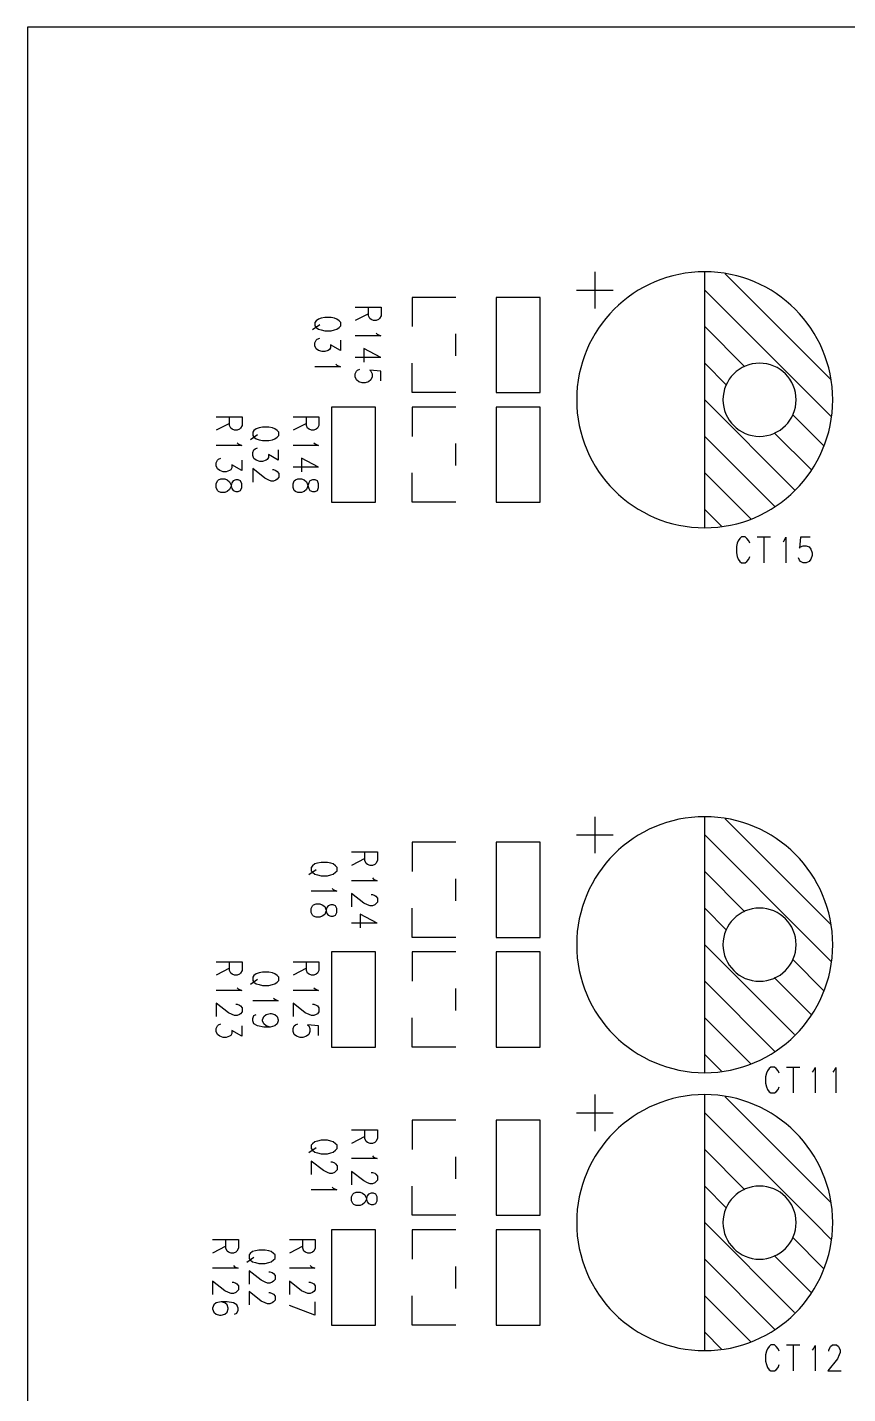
# Model space of a CAD drawing. Extents: x 295 to 953, y 10 to 290.
# Drawn here: x 530.2 to 577.2, y 165.9 to 244.2 of the extents above; entities that cross this region are included whole.
import ezdxf

# ---------------------------------------------------------------- set-up
doc = ezdxf.new("R2010")
doc.units = 0
doc.header["$LTSCALE"] = 5
doc.header["$MEASUREMENT"] = 0
doc.layers.add('BOTTOM_SILK_GBR', color=5, linetype='CONTINUOUS')

msp = doc.modelspace()

# ---------------------------------------------------------------- linework, layer by layer
at = {"layer": 'BOTTOM_SILK_GBR', "color": 0}
for p, q in [((841.253, 244.225), (530.228, 244.225)), ((530.228, 244.225), (530.228, 90.775)), ((562.744, 230.218), (562.744, 228.123)), ((569.031, 215.55), (569.031, 230.218)), ((570.204, 230.093), (576.239, 224.057)), ((552.267, 228.751), (552.267, 227.075)), ((554.781, 228.751), (552.267, 228.751)), ((557.086, 228.751), (557.086, 223.303)), ((559.601, 228.751), (557.086, 228.751)), ((559.601, 223.303), (559.601, 228.751)), ((561.696, 229.17), (563.792, 229.17)), ((569.031, 229.17), (575.317, 222.884)), ((549.01, 228.195), (550.495, 228.195)), ((549.775, 227.7), (549.775, 228.195)), ((550.495, 228.195), (550.495, 227.7)), ((546.975, 227.169), (546.569, 226.883)), ((546.772, 227.408), (546.704, 227.316)), ((546.704, 227.316), (546.704, 227.123)), ((546.704, 227.123), (546.772, 227.03)), ((546.907, 227.509), (546.772, 227.408)), ((547.064, 227.555), (546.907, 227.509)), ((547.267, 227.601), (547.064, 227.555)), ((547.627, 227.601), (547.267, 227.601)), ((547.83, 227.555), (547.627, 227.601)), ((547.965, 227.509), (547.83, 227.555)), ((548.099, 227.408), (547.965, 227.509)), ((548.189, 227.316), (548.099, 227.408)), ((548.099, 227.03), (548.189, 227.123)), ((548.189, 227.123), (548.189, 227.316)), ((549.775, 227.817), (549.01, 227.423)), ((549.843, 227.539), (549.775, 227.7)), ((549.932, 227.484), (549.843, 227.539)), ((550.067, 227.423), (549.932, 227.484)), ((550.202, 227.423), (550.067, 227.423)), ((550.338, 227.484), (550.202, 227.423)), ((550.404, 227.539), (550.338, 227.484)), ((550.495, 227.7), (550.404, 227.539)), ((569.031, 227.075), (571.336, 224.77)), ((546.704, 226.143), (546.772, 226.304)), ((546.772, 227.03), (546.907, 226.93)), ((546.772, 226.304), (546.84, 226.359)), ((546.84, 226.359), (546.975, 226.413)), ((546.907, 226.93), (547.064, 226.883)), ((547.064, 226.883), (547.267, 226.829)), ((547.267, 226.829), (547.627, 226.829)), ((547.627, 226.829), (547.83, 226.883)), ((547.83, 226.883), (547.965, 226.93)), ((547.965, 226.93), (548.099, 227.03)), ((548.166, 226.304), (548.166, 225.702)), ((550.471, 226.552), (549.01, 226.552)), ((550.202, 226.705), (550.27, 226.644)), ((550.27, 226.644), (550.471, 226.552)), ((554.781, 225.399), (554.781, 226.656)), ((546.704, 225.973), (546.704, 226.143)), ((546.772, 225.811), (546.704, 225.973)), ((546.907, 225.702), (546.772, 225.811)), ((547.109, 225.641), (546.907, 225.702)), ((547.267, 225.641), (547.109, 225.641)), ((547.47, 225.702), (547.267, 225.641)), ((547.538, 225.757), (547.47, 225.702)), ((547.604, 225.865), (547.538, 225.757)), ((548.166, 225.702), (547.604, 226.035)), ((547.604, 226.035), (547.604, 225.865)), ((550.471, 225.309), (549.505, 225.819)), ((549.505, 225.819), (549.505, 225.047)), ((548.166, 224.77), (546.704, 224.77)), ((547.897, 224.923), (547.965, 224.862)), ((547.965, 224.862), (548.166, 224.77)), ((550.471, 225.309), (549.01, 225.309)), ((552.267, 223.303), (552.267, 224.979)), ((569.031, 224.979), (570.288, 223.722)), ((549.01, 224.361), (549.077, 224.522)), ((549.01, 224.199), (549.01, 224.361)), ((549.077, 224.029), (549.01, 224.199)), ((549.077, 224.522), (549.145, 224.577)), ((549.212, 223.92), (549.077, 224.029)), ((549.145, 224.577), (549.28, 224.631)), ((549.414, 223.859), (549.212, 223.92)), ((549.775, 223.92), (549.572, 223.859)), ((549.909, 224.029), (549.775, 223.92)), ((550.471, 224.522), (549.843, 224.577)), ((549.843, 224.577), (549.909, 224.522)), ((549.909, 224.522), (549.976, 224.361)), ((549.976, 224.199), (549.909, 224.029)), ((549.976, 224.361), (549.976, 224.199)), ((550.471, 223.975), (550.471, 224.522)), ((549.572, 223.859), (549.414, 223.859)), ((554.781, 223.303), (552.267, 223.303)), ((557.086, 223.303), (559.601, 223.303)), ((547.657, 222.465), (547.657, 217.017)), ((550.171, 222.465), (547.657, 222.465)), ((550.171, 217.017), (550.171, 222.465)), ((552.267, 222.465), (552.267, 220.788)), ((554.781, 222.465), (552.267, 222.465)), ((557.086, 222.465), (557.086, 217.017)), ((559.601, 222.465), (557.086, 222.465)), ((559.601, 217.017), (559.601, 222.465)), ((574.185, 217.729), (569.031, 222.884)), ((575.317, 222.884), (576.281, 221.92)), ((541.047, 221.909), (542.532, 221.909)), ((541.812, 221.414), (541.812, 221.909)), ((542.532, 221.909), (542.532, 221.414)), ((545.447, 221.909), (546.932, 221.909)), ((546.213, 221.414), (546.213, 221.909)), ((546.932, 221.909), (546.932, 221.414)), ((574.06, 222.046), (575.862, 220.244)), ((541.812, 221.531), (541.047, 221.137)), ((541.88, 221.252), (541.812, 221.414)), ((541.969, 221.198), (541.88, 221.252)), ((542.104, 221.137), (541.969, 221.198)), ((542.24, 221.137), (542.104, 221.137)), ((542.375, 221.198), (542.24, 221.137)), ((542.441, 221.252), (542.375, 221.198)), ((542.532, 221.414), (542.441, 221.252)), ((543.413, 220.882), (543.007, 220.597)), ((543.21, 221.122), (543.142, 221.029)), ((543.142, 221.029), (543.142, 220.836)), ((543.142, 220.836), (543.21, 220.744)), ((543.345, 221.222), (543.21, 221.122)), ((543.502, 221.269), (543.345, 221.222)), ((543.705, 221.315), (543.502, 221.269)), ((544.064, 221.315), (543.705, 221.315)), ((544.267, 221.269), (544.064, 221.315)), ((544.403, 221.222), (544.267, 221.269)), ((544.536, 221.122), (544.403, 221.222)), ((544.627, 221.029), (544.536, 221.122)), ((544.536, 220.744), (544.627, 220.836)), ((544.627, 220.836), (544.627, 221.029)), ((546.213, 221.531), (545.447, 221.137)), ((546.28, 221.252), (546.213, 221.414)), ((546.37, 221.198), (546.28, 221.252)), ((546.505, 221.137), (546.37, 221.198)), ((546.64, 221.137), (546.505, 221.137)), ((546.775, 221.198), (546.64, 221.137)), ((546.841, 221.252), (546.775, 221.198)), ((546.932, 221.414), (546.841, 221.252)), ((569.031, 220.788), (573.053, 216.766)), ((573.012, 220.998), (575.149, 218.861)), ((542.509, 220.265), (541.047, 220.265)), ((542.24, 220.419), (542.307, 220.358)), ((542.307, 220.358), (542.509, 220.265)), ((543.142, 219.856), (543.21, 220.018)), ((543.21, 220.744), (543.345, 220.643)), ((543.21, 220.018), (543.277, 220.072)), ((543.277, 220.072), (543.413, 220.127)), ((543.345, 220.643), (543.502, 220.597)), ((543.502, 220.597), (543.705, 220.543)), ((543.705, 220.543), (544.064, 220.543)), ((544.064, 220.543), (544.267, 220.597)), ((544.267, 220.597), (544.403, 220.643)), ((544.403, 220.643), (544.536, 220.744)), ((544.604, 220.018), (544.604, 219.416)), ((546.909, 220.265), (545.447, 220.265)), ((546.64, 220.419), (546.708, 220.358)), ((546.708, 220.358), (546.909, 220.265)), ((554.781, 219.112), (554.781, 220.369)), ((541.047, 219.262), (541.114, 219.424)), ((541.047, 219.092), (541.047, 219.262)), ((541.114, 219.424), (541.182, 219.478)), ((541.182, 219.478), (541.317, 219.533)), ((542.509, 219.424), (542.509, 218.822)), ((543.142, 219.686), (543.142, 219.856)), ((543.21, 219.524), (543.142, 219.686)), ((543.345, 219.416), (543.21, 219.524)), ((543.546, 219.355), (543.345, 219.416)), ((543.705, 219.355), (543.546, 219.355)), ((543.908, 219.416), (543.705, 219.355)), ((543.975, 219.47), (543.908, 219.416)), ((544.041, 219.579), (543.975, 219.47)), ((544.604, 219.416), (544.041, 219.749)), ((544.041, 219.749), (544.041, 219.579)), ((546.909, 219.023), (545.942, 219.533)), ((545.942, 219.533), (545.942, 218.761)), ((541.114, 218.93), (541.047, 219.092)), ((541.25, 218.822), (541.114, 218.93)), ((541.451, 218.761), (541.25, 218.822)), ((541.609, 218.761), (541.451, 218.761)), ((541.812, 218.822), (541.609, 218.761)), ((541.88, 218.876), (541.812, 218.822)), ((541.946, 218.985), (541.88, 218.876)), ((542.509, 218.822), (541.946, 219.155)), ((541.946, 219.155), (541.946, 218.985)), ((543.84, 218.391), (543.142, 218.939)), ((543.142, 218.939), (543.142, 218.167)), ((544.267, 218.884), (544.335, 218.884)), ((544.335, 218.884), (544.47, 218.83)), ((544.47, 218.83), (544.536, 218.777)), ((544.536, 218.777), (544.627, 218.668)), ((544.627, 218.444), (544.536, 218.337)), ((544.627, 218.668), (544.627, 218.444)), ((546.909, 219.023), (545.447, 219.023)), ((552.267, 217.017), (552.267, 218.693)), ((569.031, 218.693), (571.671, 216.053)), ((541.047, 218.074), (541.114, 218.236)), ((541.047, 217.85), (541.047, 218.074)), ((541.114, 217.688), (541.047, 217.85)), ((541.114, 218.236), (541.182, 218.29)), ((541.182, 217.634), (541.114, 217.688)), ((541.182, 218.29), (541.317, 218.345)), ((541.317, 218.345), (541.542, 218.345)), ((541.542, 218.345), (541.677, 218.29)), ((541.677, 218.29), (541.812, 218.183)), ((541.812, 217.742), (541.677, 217.634)), ((541.812, 218.183), (541.88, 218.02)), ((541.88, 217.904), (541.812, 217.742)), ((541.946, 218.129), (541.88, 217.904)), ((541.88, 218.02), (541.946, 217.797)), ((542.014, 218.236), (541.946, 218.129)), ((541.946, 217.797), (542.014, 217.688)), ((542.172, 218.29), (542.014, 218.236)), ((542.014, 217.688), (542.172, 217.634)), ((542.307, 218.29), (542.172, 218.29)), ((542.441, 218.236), (542.307, 218.29)), ((542.307, 217.634), (542.441, 217.688)), ((542.509, 218.074), (542.441, 218.236)), ((542.441, 217.688), (542.509, 217.85)), ((542.509, 217.85), (542.509, 218.074)), ((544.064, 218.282), (543.84, 218.391)), ((544.2, 218.228), (544.064, 218.282)), ((544.335, 218.228), (544.2, 218.228)), ((544.47, 218.282), (544.335, 218.228)), ((544.536, 218.337), (544.47, 218.282)), ((545.447, 218.074), (545.515, 218.236)), ((545.447, 217.85), (545.447, 218.074)), ((545.515, 217.688), (545.447, 217.85)), ((545.515, 218.236), (545.582, 218.29)), ((545.582, 217.634), (545.515, 217.688)), ((545.582, 218.29), (545.718, 218.345)), ((545.718, 218.345), (545.942, 218.345)), ((545.942, 218.345), (546.077, 218.29)), ((546.077, 218.29), (546.213, 218.183)), ((546.213, 217.742), (546.077, 217.634)), ((546.213, 218.183), (546.28, 218.02)), ((546.28, 217.904), (546.213, 217.742)), ((546.346, 218.129), (546.28, 217.904)), ((546.28, 218.02), (546.346, 217.797)), ((546.414, 218.236), (546.346, 218.129)), ((546.346, 217.797), (546.414, 217.688)), ((546.572, 218.29), (546.414, 218.236)), ((546.414, 217.688), (546.572, 217.634)), ((546.708, 218.29), (546.572, 218.29)), ((546.841, 218.236), (546.708, 218.29)), ((546.708, 217.634), (546.841, 217.688)), ((546.909, 218.074), (546.841, 218.236)), ((546.841, 217.688), (546.909, 217.85)), ((546.909, 217.85), (546.909, 218.074)), ((541.317, 217.573), (541.182, 217.634)), ((541.542, 217.573), (541.317, 217.573)), ((541.677, 217.634), (541.542, 217.573)), ((542.172, 217.634), (542.307, 217.634)), ((545.718, 217.573), (545.582, 217.634)), ((545.942, 217.573), (545.718, 217.573)), ((546.077, 217.634), (545.942, 217.573)), ((546.572, 217.634), (546.708, 217.634)), ((547.657, 217.017), (550.171, 217.017)), ((554.781, 217.017), (552.267, 217.017)), ((557.086, 217.017), (559.601, 217.017)), ((569.031, 216.597), (569.994, 215.634)), ((570.89, 214.675), (570.844, 214.472)), ((570.945, 214.81), (570.89, 214.675)), ((571.045, 214.944), (570.945, 214.81)), ((571.146, 215.035), (571.045, 214.944)), ((571.354, 215.035), (571.146, 215.035)), ((571.454, 214.944), (571.354, 215.035)), ((571.562, 214.81), (571.454, 214.944)), ((571.616, 214.675), (571.562, 214.81)), ((572.032, 215.035), (572.804, 215.035)), ((572.418, 215.035), (572.418, 213.55)), ((573.522, 214.743), (573.583, 214.81)), ((573.583, 214.81), (573.675, 215.012)), ((573.675, 215.012), (573.675, 213.55)), ((574.517, 215.012), (574.462, 214.383)), ((575.065, 215.012), (574.517, 215.012)), ((570.844, 214.472), (570.844, 214.113)), ((570.844, 214.113), (570.89, 213.91)), ((570.89, 213.91), (570.945, 213.753)), ((570.945, 213.753), (571.045, 213.617)), ((571.454, 213.617), (571.562, 213.753)), ((571.562, 213.753), (571.616, 213.91)), ((574.462, 213.685), (574.408, 213.82)), ((574.462, 214.383), (574.517, 214.449)), ((574.517, 214.449), (574.679, 214.517)), ((574.679, 214.517), (574.84, 214.517)), ((574.84, 214.517), (575.01, 214.449)), ((575.01, 214.449), (575.119, 214.315)), ((575.119, 213.753), (575.01, 213.617)), ((575.119, 214.315), (575.18, 214.113)), ((575.18, 213.954), (575.119, 213.753)), ((575.18, 214.113), (575.18, 213.954)), ((571.045, 213.617), (571.146, 213.55)), ((571.146, 213.55), (571.354, 213.55)), ((571.354, 213.55), (571.454, 213.617)), ((574.517, 213.617), (574.462, 213.685)), ((574.679, 213.55), (574.517, 213.617)), ((574.84, 213.55), (574.679, 213.55)), ((575.01, 213.617), (574.84, 213.55)), ((562.744, 198.995), (562.744, 196.9)), ((569.031, 184.327), (569.031, 198.995)), ((570.204, 198.87), (576.239, 192.834)), ((552.267, 197.528), (552.267, 195.852)), ((554.781, 197.528), (552.267, 197.528)), ((557.086, 197.528), (557.086, 192.08)), ((559.601, 197.528), (557.086, 197.528)), ((559.601, 192.08), (559.601, 197.528)), ((561.696, 197.947), (563.792, 197.947)), ((569.031, 197.947), (575.317, 191.661)), ((548.8, 196.972), (550.285, 196.972)), ((549.566, 196.594), (548.8, 196.2)), ((549.566, 196.477), (549.566, 196.972)), ((550.285, 196.972), (550.285, 196.477)), ((546.766, 195.946), (546.36, 195.661)), ((546.563, 196.185), (546.495, 196.093)), ((546.495, 196.093), (546.495, 195.9)), ((546.495, 195.9), (546.563, 195.807)), ((546.698, 196.286), (546.563, 196.185)), ((546.563, 195.807), (546.698, 195.707)), ((546.855, 196.332), (546.698, 196.286)), ((547.058, 196.378), (546.855, 196.332)), ((547.417, 196.378), (547.058, 196.378)), ((547.62, 196.332), (547.417, 196.378)), ((547.756, 196.286), (547.62, 196.332)), ((547.889, 196.185), (547.756, 196.286)), ((547.756, 195.707), (547.889, 195.807)), ((547.98, 196.093), (547.889, 196.185)), ((547.889, 195.807), (547.98, 195.9)), ((547.98, 195.9), (547.98, 196.093)), ((549.633, 196.316), (549.566, 196.477)), ((549.722, 196.261), (549.633, 196.316)), ((549.858, 196.2), (549.722, 196.261)), ((549.993, 196.2), (549.858, 196.2)), ((550.128, 196.261), (549.993, 196.2)), ((550.194, 196.316), (550.128, 196.261)), ((550.285, 196.477), (550.194, 196.316)), ((569.031, 195.852), (571.336, 193.547)), ((546.698, 195.707), (546.855, 195.661)), ((546.855, 195.661), (547.058, 195.606)), ((547.058, 195.606), (547.417, 195.606)), ((547.417, 195.606), (547.62, 195.661)), ((547.62, 195.661), (547.756, 195.707)), ((550.262, 195.329), (548.8, 195.329)), ((549.993, 195.482), (550.061, 195.421)), ((550.061, 195.421), (550.262, 195.329)), ((554.781, 194.176), (554.781, 195.433)), ((547.957, 194.735), (546.495, 194.735)), ((547.688, 194.888), (547.756, 194.827)), ((547.756, 194.827), (547.957, 194.735)), ((549.498, 194.048), (548.8, 194.596)), ((548.8, 194.596), (548.8, 193.824)), ((549.925, 194.542), (549.993, 194.542)), ((549.993, 194.542), (550.128, 194.487)), ((550.128, 194.487), (550.194, 194.435)), ((550.194, 194.435), (550.285, 194.326)), ((550.285, 194.326), (550.285, 194.101)), ((546.495, 193.732), (546.563, 193.893)), ((546.495, 193.507), (546.495, 193.732)), ((546.563, 193.346), (546.495, 193.507)), ((546.563, 193.893), (546.63, 193.948)), ((546.63, 193.948), (546.766, 194.002)), ((546.766, 194.002), (546.99, 194.002)), ((546.99, 194.002), (547.125, 193.948)), ((547.125, 193.948), (547.261, 193.841)), ((547.261, 193.4), (547.125, 193.291)), ((547.261, 193.841), (547.328, 193.677)), ((547.328, 193.562), (547.261, 193.4)), ((547.394, 193.786), (547.328, 193.562)), ((547.328, 193.677), (547.394, 193.454)), ((547.462, 193.893), (547.394, 193.786)), ((547.394, 193.454), (547.462, 193.346)), ((547.62, 193.948), (547.462, 193.893)), ((547.756, 193.948), (547.62, 193.948)), ((547.889, 193.893), (547.756, 193.948)), ((547.957, 193.732), (547.889, 193.893)), ((547.889, 193.346), (547.957, 193.507)), ((547.957, 193.507), (547.957, 193.732)), ((550.262, 192.898), (549.295, 193.408)), ((549.295, 193.408), (549.295, 192.636)), ((549.722, 193.94), (549.498, 194.048)), ((549.858, 193.885), (549.722, 193.94)), ((549.993, 193.885), (549.858, 193.885)), ((550.128, 193.94), (549.993, 193.885)), ((550.194, 193.994), (550.128, 193.94)), ((550.285, 194.101), (550.194, 193.994)), ((552.267, 192.08), (552.267, 193.756)), ((569.031, 193.756), (570.288, 192.499)), ((546.63, 193.291), (546.563, 193.346)), ((546.766, 193.23), (546.63, 193.291)), ((546.99, 193.23), (546.766, 193.23)), ((547.125, 193.291), (546.99, 193.23)), ((547.462, 193.346), (547.62, 193.291)), ((547.62, 193.291), (547.756, 193.291)), ((547.756, 193.291), (547.889, 193.346)), ((550.262, 192.898), (548.8, 192.898)), ((554.781, 192.08), (552.267, 192.08)), ((557.086, 192.08), (559.601, 192.08)), ((547.657, 191.242), (547.657, 185.794)), ((550.171, 191.242), (547.657, 191.242)), ((550.171, 185.794), (550.171, 191.242)), ((552.267, 191.242), (552.267, 189.565)), ((554.781, 191.242), (552.267, 191.242)), ((557.086, 191.242), (557.086, 185.794)), ((559.601, 191.242), (557.086, 191.242)), ((559.601, 185.794), (559.601, 191.242)), ((574.185, 186.506), (569.031, 191.661)), ((575.317, 191.661), (576.281, 190.697)), ((541.047, 190.686), (542.532, 190.686)), ((541.812, 190.308), (541.047, 189.914)), ((541.812, 190.191), (541.812, 190.686)), ((542.532, 190.686), (542.532, 190.191)), ((545.447, 190.686), (546.932, 190.686)), ((546.213, 190.308), (545.447, 189.914)), ((546.213, 190.191), (546.213, 190.686)), ((546.932, 190.686), (546.932, 190.191)), ((574.06, 190.823), (575.862, 189.021)), ((541.88, 190.029), (541.812, 190.191)), ((541.969, 189.975), (541.88, 190.029)), ((542.104, 189.914), (541.969, 189.975)), ((542.24, 189.914), (542.104, 189.914)), ((542.375, 189.975), (542.24, 189.914)), ((542.441, 190.029), (542.375, 189.975)), ((542.532, 190.191), (542.441, 190.029)), ((543.413, 189.66), (543.007, 189.374)), ((543.21, 189.899), (543.142, 189.806)), ((543.142, 189.806), (543.142, 189.613)), ((543.142, 189.613), (543.21, 189.521)), ((543.345, 189.999), (543.21, 189.899)), ((543.21, 189.521), (543.345, 189.42)), ((543.502, 190.046), (543.345, 189.999)), ((543.705, 190.092), (543.502, 190.046)), ((544.064, 190.092), (543.705, 190.092)), ((544.267, 190.046), (544.064, 190.092)), ((544.403, 189.999), (544.267, 190.046)), ((544.536, 189.899), (544.403, 189.999)), ((544.403, 189.42), (544.536, 189.521)), ((544.627, 189.806), (544.536, 189.899)), ((544.536, 189.521), (544.627, 189.613)), ((544.627, 189.613), (544.627, 189.806)), ((546.28, 190.029), (546.213, 190.191)), ((546.37, 189.975), (546.28, 190.029)), ((546.505, 189.914), (546.37, 189.975)), ((546.64, 189.914), (546.505, 189.914)), ((546.775, 189.975), (546.64, 189.914)), ((546.841, 190.029), (546.775, 189.975)), ((546.932, 190.191), (546.841, 190.029)), ((569.031, 189.565), (573.053, 185.543)), ((573.012, 189.775), (575.149, 187.638)), ((542.509, 189.042), (541.047, 189.042)), ((542.24, 189.196), (542.307, 189.135)), ((542.307, 189.135), (542.509, 189.042)), ((543.345, 189.42), (543.502, 189.374)), ((543.502, 189.374), (543.705, 189.32)), ((543.705, 189.32), (544.064, 189.32)), ((544.064, 189.32), (544.267, 189.374)), ((544.267, 189.374), (544.403, 189.42)), ((546.909, 189.042), (545.447, 189.042)), ((546.64, 189.196), (546.708, 189.135)), ((546.708, 189.135), (546.909, 189.042)), ((554.781, 187.889), (554.781, 189.146)), ((541.745, 187.762), (541.047, 188.31)), ((541.047, 188.31), (541.047, 187.538)), ((542.172, 188.255), (542.24, 188.255)), ((542.24, 188.255), (542.375, 188.201)), ((542.375, 188.201), (542.441, 188.148)), ((542.441, 188.148), (542.532, 188.039)), ((542.532, 188.039), (542.532, 187.815)), ((544.604, 188.448), (543.142, 188.448)), ((544.335, 188.602), (544.403, 188.541)), ((544.403, 188.541), (544.604, 188.448)), ((546.145, 187.762), (545.447, 188.31)), ((545.447, 188.31), (545.447, 187.538)), ((546.572, 188.255), (546.64, 188.255)), ((546.64, 188.255), (546.775, 188.201)), ((546.775, 188.201), (546.841, 188.148)), ((546.841, 188.148), (546.932, 188.039)), ((546.932, 188.039), (546.932, 187.815)), ((541.182, 187.067), (541.317, 187.122)), ((541.969, 187.653), (541.745, 187.762)), ((542.104, 187.599), (541.969, 187.653)), ((542.24, 187.599), (542.104, 187.599)), ((542.375, 187.653), (542.24, 187.599)), ((542.441, 187.708), (542.375, 187.653)), ((542.532, 187.815), (542.441, 187.708)), ((543.142, 187.422), (543.21, 187.6)), ((543.142, 187.307), (543.142, 187.422)), ((543.21, 187.122), (543.142, 187.307)), ((543.21, 187.6), (543.345, 187.661)), ((543.413, 187.005), (543.21, 187.122)), ((543.705, 187.361), (543.772, 187.538)), ((543.705, 187.307), (543.705, 187.361)), ((543.772, 187.122), (543.705, 187.307)), ((543.772, 187.538), (543.908, 187.661)), ((543.908, 187.005), (543.772, 187.122)), ((543.908, 187.661), (544.132, 187.716)), ((544.132, 187.716), (544.2, 187.716)), ((544.2, 187.716), (544.403, 187.661)), ((544.403, 187.661), (544.536, 187.538)), ((544.536, 187.122), (544.403, 187.005)), ((544.536, 187.538), (544.604, 187.361)), ((544.604, 187.307), (544.536, 187.122)), ((544.604, 187.361), (544.604, 187.307)), ((545.582, 187.067), (545.718, 187.122)), ((546.37, 187.653), (546.145, 187.762)), ((546.505, 187.599), (546.37, 187.653)), ((546.64, 187.599), (546.505, 187.599)), ((546.775, 187.653), (546.64, 187.599)), ((546.841, 187.708), (546.775, 187.653)), ((546.932, 187.815), (546.841, 187.708)), ((552.267, 185.794), (552.267, 187.47)), ((569.031, 187.47), (571.671, 184.83)), ((541.047, 186.851), (541.114, 187.013)), ((541.047, 186.681), (541.047, 186.851)), ((541.114, 186.52), (541.047, 186.681)), ((541.114, 187.013), (541.182, 187.067)), ((541.25, 186.411), (541.114, 186.52)), ((541.451, 186.35), (541.25, 186.411)), ((541.609, 186.35), (541.451, 186.35)), ((541.812, 186.411), (541.609, 186.35)), ((541.88, 186.465), (541.812, 186.411)), ((541.946, 186.574), (541.88, 186.465)), ((542.509, 186.411), (541.946, 186.744)), ((541.946, 186.744), (541.946, 186.574)), ((542.509, 187.013), (542.509, 186.411)), ((543.772, 186.944), (543.413, 187.005)), ((544.132, 186.944), (543.772, 186.944)), ((544.132, 186.944), (543.908, 187.005)), ((544.403, 187.005), (544.132, 186.944)), ((545.447, 186.851), (545.515, 187.013)), ((545.447, 186.69), (545.447, 186.851)), ((545.515, 186.52), (545.447, 186.69)), ((545.515, 187.013), (545.582, 187.067)), ((545.65, 186.411), (545.515, 186.52)), ((545.851, 186.35), (545.65, 186.411)), ((546.01, 186.35), (545.851, 186.35)), ((546.213, 186.411), (546.01, 186.35)), ((546.346, 186.52), (546.213, 186.411)), ((546.909, 187.013), (546.28, 187.067)), ((546.28, 187.067), (546.346, 187.013)), ((546.346, 187.013), (546.414, 186.851)), ((546.414, 186.69), (546.346, 186.52)), ((546.414, 186.851), (546.414, 186.69)), ((546.909, 186.465), (546.909, 187.013)), ((547.657, 185.794), (550.171, 185.794)), ((554.781, 185.794), (552.267, 185.794)), ((557.086, 185.794), (559.601, 185.794)), ((569.031, 185.374), (569.994, 184.411)), ((572.567, 184.29), (572.52, 184.087)), ((572.52, 184.087), (572.52, 183.728)), ((572.621, 184.426), (572.567, 184.29)), ((572.722, 184.559), (572.621, 184.426)), ((572.822, 184.65), (572.722, 184.559)), ((573.03, 184.65), (572.822, 184.65)), ((573.131, 184.559), (573.03, 184.65)), ((573.238, 184.426), (573.131, 184.559)), ((573.293, 184.29), (573.238, 184.426)), ((573.708, 184.65), (574.481, 184.65)), ((574.094, 184.65), (574.094, 183.165)), ((575.198, 184.358), (575.259, 184.426)), ((575.259, 184.426), (575.352, 184.627)), ((575.352, 184.627), (575.352, 183.165)), ((576.386, 184.358), (576.447, 184.426)), ((576.447, 184.426), (576.54, 184.627)), ((576.54, 184.627), (576.54, 183.165)), ((572.52, 183.728), (572.567, 183.525)), ((572.567, 183.525), (572.621, 183.368)), ((572.621, 183.368), (572.722, 183.233)), ((572.722, 183.233), (572.822, 183.165)), ((573.03, 183.165), (573.131, 183.233)), ((573.131, 183.233), (573.238, 183.368)), ((573.238, 183.368), (573.293, 183.525)), ((562.744, 183.069), (562.744, 180.974)), ((569.031, 168.401), (569.031, 183.069)), ((570.204, 182.944), (576.239, 176.908)), ((572.822, 183.165), (573.03, 183.165)), ((561.696, 182.022), (563.792, 182.022)), ((569.031, 182.022), (575.317, 175.735)), ((548.8, 181.047), (550.285, 181.047)), ((549.566, 180.552), (549.566, 181.047)), ((550.285, 181.047), (550.285, 180.552)), ((552.267, 181.603), (552.267, 179.926)), ((554.781, 181.603), (552.267, 181.603)), ((557.086, 181.603), (557.086, 176.154)), ((559.601, 181.603), (557.086, 181.603)), ((559.601, 176.154), (559.601, 181.603)), ((546.563, 180.259), (546.495, 180.167)), ((546.495, 180.167), (546.495, 179.974)), ((546.698, 180.36), (546.563, 180.259)), ((546.855, 180.406), (546.698, 180.36)), ((547.058, 180.452), (546.855, 180.406)), ((547.417, 180.452), (547.058, 180.452)), ((547.62, 180.406), (547.417, 180.452)), ((547.756, 180.36), (547.62, 180.406)), ((547.889, 180.259), (547.756, 180.36)), ((547.98, 180.167), (547.889, 180.259)), ((547.98, 179.974), (547.98, 180.167)), ((549.566, 180.669), (548.8, 180.274)), ((549.633, 180.39), (549.566, 180.552)), ((549.722, 180.335), (549.633, 180.39)), ((549.858, 180.274), (549.722, 180.335)), ((549.993, 180.274), (549.858, 180.274)), ((550.128, 180.335), (549.993, 180.274)), ((550.194, 180.39), (550.128, 180.335)), ((550.285, 180.552), (550.194, 180.39)), ((546.766, 180.02), (546.36, 179.735)), ((546.495, 179.974), (546.563, 179.882)), ((546.563, 179.882), (546.698, 179.781)), ((546.698, 179.781), (546.855, 179.735)), ((546.855, 179.735), (547.058, 179.68)), ((547.058, 179.68), (547.417, 179.68)), ((547.417, 179.68), (547.62, 179.735)), ((547.62, 179.735), (547.756, 179.781)), ((547.756, 179.781), (547.889, 179.882)), ((547.889, 179.882), (547.98, 179.974)), ((550.262, 179.403), (548.8, 179.403)), ((549.993, 179.557), (550.061, 179.495)), ((550.061, 179.495), (550.262, 179.403)), ((554.781, 178.25), (554.781, 179.507)), ((569.031, 179.926), (571.336, 177.621)), ((547.193, 178.717), (546.495, 179.264)), ((546.495, 179.264), (546.495, 178.492)), ((547.417, 178.608), (547.193, 178.717)), ((547.553, 178.553), (547.417, 178.608)), ((547.688, 178.553), (547.553, 178.553)), ((547.62, 179.21), (547.688, 179.21)), ((547.688, 179.21), (547.823, 179.156)), ((547.823, 178.608), (547.688, 178.553)), ((547.823, 179.156), (547.889, 179.103)), ((547.889, 178.662), (547.823, 178.608)), ((547.889, 179.103), (547.98, 178.994)), ((547.98, 178.769), (547.889, 178.662)), ((547.98, 178.994), (547.98, 178.769)), ((549.498, 178.123), (548.8, 178.671)), ((548.8, 178.671), (548.8, 177.898)), ((549.925, 178.616), (549.993, 178.616)), ((549.993, 178.616), (550.128, 178.562)), ((550.128, 178.562), (550.194, 178.509)), ((550.194, 178.509), (550.285, 178.4)), ((547.688, 177.775), (547.756, 177.714)), ((549.722, 178.014), (549.498, 178.123)), ((549.858, 177.959), (549.722, 178.014)), ((549.993, 177.959), (549.858, 177.959)), ((550.128, 178.014), (549.993, 177.959)), ((550.194, 178.068), (550.128, 178.014)), ((550.285, 178.175), (550.194, 178.068)), ((550.285, 178.4), (550.285, 178.175)), ((552.267, 176.154), (552.267, 177.831)), ((569.031, 177.831), (570.288, 176.573)), ((547.957, 177.621), (546.495, 177.621)), ((547.756, 177.714), (547.957, 177.621)), ((548.8, 177.212), (548.868, 177.374)), ((548.8, 176.988), (548.8, 177.212)), ((548.868, 176.826), (548.8, 176.988)), ((548.868, 177.374), (548.935, 177.428)), ((548.935, 177.428), (549.071, 177.482)), ((549.071, 177.482), (549.295, 177.482)), ((549.295, 177.482), (549.43, 177.428)), ((549.43, 177.428), (549.566, 177.321)), ((549.566, 177.321), (549.633, 177.157)), ((549.633, 177.042), (549.566, 176.88)), ((549.699, 177.266), (549.633, 177.042)), ((549.633, 177.157), (549.699, 176.935)), ((549.767, 177.374), (549.699, 177.266)), ((549.925, 177.428), (549.767, 177.374)), ((550.061, 177.428), (549.925, 177.428)), ((550.194, 177.374), (550.061, 177.428)), ((550.262, 177.212), (550.194, 177.374)), ((550.194, 176.826), (550.262, 176.988)), ((550.262, 176.988), (550.262, 177.212)), ((548.935, 176.771), (548.868, 176.826)), ((549.071, 176.71), (548.935, 176.771)), ((549.295, 176.71), (549.071, 176.71)), ((549.43, 176.771), (549.295, 176.71)), ((549.566, 176.88), (549.43, 176.771)), ((549.699, 176.935), (549.767, 176.826)), ((549.767, 176.826), (549.925, 176.771)), ((549.925, 176.771), (550.061, 176.771)), ((550.061, 176.771), (550.194, 176.826)), ((554.781, 176.154), (552.267, 176.154)), ((557.086, 176.154), (559.601, 176.154)), ((574.185, 170.581), (569.031, 175.735)), ((575.317, 175.735), (576.281, 174.772)), ((540.837, 174.76), (542.322, 174.76)), ((541.603, 174.265), (541.603, 174.76)), ((542.322, 174.76), (542.322, 174.265)), ((545.238, 174.76), (546.723, 174.76)), ((546.003, 174.265), (546.003, 174.76)), ((546.723, 174.76), (546.723, 174.265)), ((547.657, 175.316), (547.657, 169.868)), ((550.171, 175.316), (547.657, 175.316)), ((550.171, 169.868), (550.171, 175.316)), ((552.267, 175.316), (552.267, 173.64)), ((554.781, 175.316), (552.267, 175.316)), ((557.086, 175.316), (557.086, 169.868)), ((559.601, 175.316), (557.086, 175.316)), ((559.601, 169.868), (559.601, 175.316)), ((574.06, 174.897), (575.862, 173.095)), ((541.603, 174.382), (540.837, 173.988)), ((541.67, 174.103), (541.603, 174.265)), ((541.759, 174.049), (541.67, 174.103)), ((541.895, 173.988), (541.759, 174.049)), ((542.03, 173.988), (541.895, 173.988)), ((542.165, 174.049), (542.03, 173.988)), ((542.231, 174.103), (542.165, 174.049)), ((542.322, 174.265), (542.231, 174.103)), ((543, 173.973), (542.933, 173.881)), ((542.933, 173.881), (542.933, 173.688)), ((543.136, 174.074), (543, 173.973)), ((543.292, 174.12), (543.136, 174.074)), ((543.495, 174.166), (543.292, 174.12)), ((543.855, 174.166), (543.495, 174.166)), ((544.058, 174.12), (543.855, 174.166)), ((544.193, 174.074), (544.058, 174.12)), ((544.327, 173.973), (544.193, 174.074)), ((544.418, 173.881), (544.327, 173.973)), ((544.418, 173.688), (544.418, 173.881)), ((546.003, 174.382), (545.238, 173.988)), ((546.071, 174.103), (546.003, 174.265)), ((546.16, 174.049), (546.071, 174.103)), ((546.295, 173.988), (546.16, 174.049)), ((546.431, 173.988), (546.295, 173.988)), ((546.566, 174.049), (546.431, 173.988)), ((546.632, 174.103), (546.566, 174.049)), ((546.723, 174.265), (546.632, 174.103)), ((573.012, 173.849), (575.149, 171.712)), ((542.299, 173.117), (540.837, 173.117)), ((542.03, 173.27), (542.098, 173.209)), ((542.098, 173.209), (542.299, 173.117)), ((543.203, 173.734), (542.797, 173.448)), ((542.933, 173.688), (543, 173.595)), ((543, 173.595), (543.136, 173.494)), ((543.136, 173.494), (543.292, 173.448)), ((543.292, 173.448), (543.495, 173.394)), ((543.495, 173.394), (543.855, 173.394)), ((543.855, 173.394), (544.058, 173.448)), ((544.058, 173.448), (544.193, 173.494)), ((544.193, 173.494), (544.327, 173.595)), ((544.327, 173.595), (544.418, 173.688)), ((546.7, 173.117), (545.238, 173.117)), ((546.431, 173.27), (546.498, 173.209)), ((546.498, 173.209), (546.7, 173.117)), ((554.781, 171.963), (554.781, 173.221)), ((569.031, 173.64), (573.053, 169.617)), ((541.535, 171.836), (540.837, 172.384)), ((540.837, 172.384), (540.837, 171.612)), ((541.962, 172.33), (542.03, 172.33)), ((542.03, 172.33), (542.165, 172.275)), ((542.165, 172.275), (542.231, 172.222)), ((543.631, 172.43), (542.933, 172.978)), ((542.933, 172.978), (542.933, 172.206)), ((543.855, 172.321), (543.631, 172.43)), ((543.99, 172.267), (543.855, 172.321)), ((544.126, 172.267), (543.99, 172.267)), ((544.058, 172.924), (544.126, 172.924)), ((544.126, 172.924), (544.261, 172.869)), ((544.261, 172.321), (544.126, 172.267)), ((544.261, 172.869), (544.327, 172.816)), ((544.327, 172.376), (544.261, 172.321)), ((544.327, 172.816), (544.418, 172.707)), ((544.418, 172.483), (544.327, 172.376)), ((544.418, 172.707), (544.418, 172.483)), ((545.936, 171.836), (545.238, 172.384)), ((545.238, 172.384), (545.238, 171.612)), ((546.363, 172.33), (546.431, 172.33)), ((546.431, 172.33), (546.566, 172.275)), ((546.566, 172.275), (546.632, 172.222)), ((541.759, 171.727), (541.535, 171.836)), ((541.895, 171.673), (541.759, 171.727)), ((542.03, 171.673), (541.895, 171.673)), ((542.165, 171.727), (542.03, 171.673)), ((542.231, 171.782), (542.165, 171.727)), ((542.231, 172.222), (542.322, 172.113)), ((542.322, 171.889), (542.231, 171.782)), ((542.322, 172.113), (542.322, 171.889)), ((543.631, 171.242), (542.933, 171.79)), ((542.933, 171.79), (542.933, 171.018)), ((544.058, 171.736), (544.126, 171.736)), ((544.126, 171.736), (544.261, 171.681)), ((544.261, 171.681), (544.327, 171.628)), ((544.327, 171.628), (544.418, 171.519)), ((544.418, 171.519), (544.418, 171.295)), ((546.16, 171.727), (545.936, 171.836)), ((546.295, 171.673), (546.16, 171.727)), ((546.431, 171.673), (546.295, 171.673)), ((546.566, 171.727), (546.431, 171.673)), ((546.632, 171.782), (546.566, 171.727)), ((546.632, 172.222), (546.723, 172.113)), ((546.723, 171.889), (546.632, 171.782)), ((546.723, 172.113), (546.723, 171.889)), ((552.267, 169.868), (552.267, 171.544)), ((569.031, 171.544), (571.671, 168.904)), ((540.905, 171.018), (540.837, 170.841)), ((540.837, 170.841), (540.837, 170.787)), ((540.837, 170.787), (540.905, 170.609)), ((541.04, 171.142), (540.905, 171.018)), ((541.332, 171.196), (541.04, 171.142)), ((541.67, 171.196), (541.332, 171.196)), ((541.535, 171.142), (541.332, 171.196)), ((541.67, 171.018), (541.535, 171.142)), ((542.03, 171.142), (541.67, 171.196)), ((541.736, 170.841), (541.67, 171.018)), ((541.67, 170.609), (541.736, 170.787)), ((541.736, 170.787), (541.736, 170.841)), ((542.231, 171.018), (542.03, 171.142)), ((542.299, 170.841), (542.231, 171.018)), ((542.231, 170.548), (542.299, 170.726)), ((542.299, 170.726), (542.299, 170.841)), ((543.855, 171.133), (543.631, 171.242)), ((543.99, 171.079), (543.855, 171.133)), ((544.126, 171.079), (543.99, 171.079)), ((544.261, 171.133), (544.126, 171.079)), ((544.327, 171.188), (544.261, 171.133)), ((544.418, 171.295), (544.327, 171.188)), ((546.7, 170.424), (545.238, 170.98)), ((546.7, 171.196), (546.7, 170.424)), ((540.905, 170.609), (541.04, 170.485)), ((541.04, 170.485), (541.241, 170.424)), ((541.241, 170.424), (541.332, 170.424)), ((541.332, 170.424), (541.535, 170.485)), ((541.535, 170.485), (541.67, 170.609)), ((542.098, 170.485), (542.231, 170.548)), ((547.657, 169.868), (550.171, 169.868)), ((554.781, 169.868), (552.267, 169.868)), ((557.086, 169.868), (559.601, 169.868)), ((569.031, 169.449), (569.994, 168.485)), ((572.567, 168.365), (572.52, 168.162)), ((572.621, 168.5), (572.567, 168.365)), ((572.722, 168.634), (572.621, 168.5)), ((572.822, 168.724), (572.722, 168.634)), ((573.03, 168.724), (572.822, 168.724)), ((573.131, 168.634), (573.03, 168.724)), ((573.238, 168.5), (573.131, 168.634)), ((573.293, 168.365), (573.238, 168.5)), ((573.708, 168.724), (574.481, 168.724)), ((574.094, 168.724), (574.094, 167.239)), ((575.198, 168.432), (575.259, 168.5)), ((575.259, 168.5), (575.352, 168.701)), ((575.352, 168.701), (575.352, 167.239)), ((576.139, 168.432), (576.193, 168.568)), ((576.139, 168.365), (576.139, 168.432)), ((576.193, 168.568), (576.246, 168.634)), ((576.246, 168.634), (576.355, 168.724)), ((576.355, 168.724), (576.579, 168.724)), ((576.579, 168.724), (576.687, 168.634)), ((576.687, 168.634), (576.741, 168.568)), ((576.741, 168.568), (576.796, 168.432)), ((576.796, 168.432), (576.796, 168.297)), ((572.52, 168.162), (572.52, 167.802)), ((572.52, 167.802), (572.567, 167.599)), ((572.567, 167.599), (572.621, 167.442)), ((573.238, 167.442), (573.293, 167.599)), ((576.632, 167.937), (576.084, 167.239)), ((576.741, 168.162), (576.632, 167.937)), ((576.796, 168.297), (576.741, 168.162)), ((572.621, 167.442), (572.722, 167.307)), ((572.722, 167.307), (572.822, 167.239)), ((572.822, 167.239), (573.03, 167.239)), ((573.03, 167.239), (573.131, 167.307)), ((573.131, 167.307), (573.238, 167.442)), ((576.084, 167.239), (576.857, 167.239))]:
    msp.add_line(p, q, dxfattribs=at)
for centre, radius, start, end in [((569.031, 222.884), 7.334, 90, 270), ((569.031, 222.884), 7.334, 270, 90), ((572.174, 222.884), 2.096, 0, 180), ((572.174, 222.884), 2.095, 180, 0), ((569.031, 191.661), 7.334, 90, 270), ((569.031, 191.661), 7.334, 270, 90), ((572.174, 191.661), 2.096, 0, 180), ((572.174, 191.661), 2.095, 180, 0), ((569.031, 175.735), 7.334, 90, 270), ((569.031, 175.735), 7.334, 270, 90), ((572.174, 175.735), 2.096, 0, 180), ((572.174, 175.735), 2.095, 180, 0)]:
    msp.add_arc(centre, radius, start, end, dxfattribs=at)

doc.saveas('drawing.dxf')
